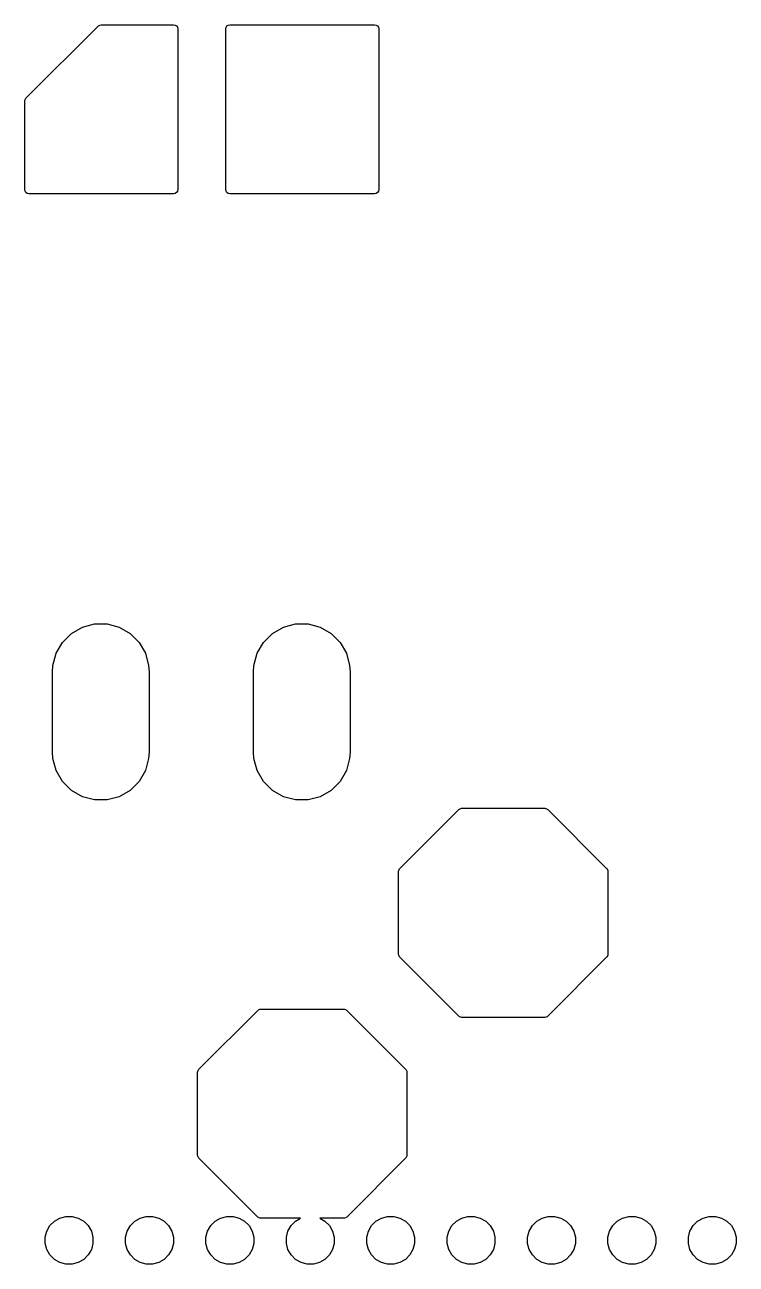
# Model space of a CAD drawing. Extents: x 0.74 to 7.47, y -5.09 to -0.82.
# Drawn here: x 3.604 to 3.953, y -1.432 to -0.825 of the extents above; entities that cross this region are included whole.
import ezdxf

# ---------------------------------------------------------------- set-up
doc = ezdxf.new("R2010")
doc.units = 0
doc.header["$MEASUREMENT"] = 0
doc.layers.add('BLACK', color=7, linetype='CONTINUOUS')

msp = doc.modelspace()

# ---------------------------------------------------------------- linework, layer by layer
at = {"layer": 'BLACK', "linetype": 'CONTINUOUS'}
for p, q in [((3.60488, -0.86079), (3.64032, -0.82536)), ((3.64032, -0.82536), (3.64097, -0.82492)), ((3.64097, -0.82492), (3.64173, -0.82477)), ((3.64173, -0.82477), (3.67717, -0.82477)), ((3.67717, -0.82477), (3.67793, -0.82492)), ((3.67793, -0.82492), (3.67858, -0.82536)), ((3.67858, -0.82536), (3.67901, -0.82601)), ((3.70288, -0.82601), (3.70331, -0.82536)), ((3.70331, -0.82536), (3.70396, -0.82492)), ((3.70396, -0.82492), (3.70472, -0.82477)), ((3.70472, -0.82477), (3.77559, -0.82477)), ((3.77559, -0.82477), (3.77636, -0.82492)), ((3.77636, -0.82492), (3.777, -0.82536)), ((3.777, -0.82536), (3.77744, -0.82601)), ((3.67901, -0.82601), (3.67917, -0.82677)), ((3.67917, -0.82677), (3.67917, -0.90551)), ((3.70272, -0.82677), (3.70288, -0.82601)), ((3.70272, -0.90551), (3.70272, -0.82677)), ((3.77744, -0.82601), (3.77759, -0.82677)), ((3.77759, -0.82677), (3.77759, -0.90551)), ((3.6043, -0.8622), (3.60445, -0.86144)), ((3.6043, -0.90551), (3.6043, -0.8622)), ((3.60445, -0.86144), (3.60488, -0.86079)), ((3.60445, -0.90628), (3.6043, -0.90551)), ((3.60488, -0.90693), (3.60445, -0.90628)), ((3.60553, -0.90736), (3.60488, -0.90693)), ((3.6063, -0.90751), (3.60553, -0.90736)), ((3.67717, -0.90751), (3.6063, -0.90751)), ((3.67793, -0.90736), (3.67717, -0.90751)), ((3.67858, -0.90693), (3.67793, -0.90736)), ((3.67901, -0.90628), (3.67858, -0.90693)), ((3.67917, -0.90551), (3.67901, -0.90628)), ((3.70288, -0.90628), (3.70272, -0.90551)), ((3.70331, -0.90693), (3.70288, -0.90628)), ((3.70396, -0.90736), (3.70331, -0.90693)), ((3.70472, -0.90751), (3.70396, -0.90736)), ((3.77559, -0.90751), (3.70472, -0.90751)), ((3.77636, -0.90736), (3.77559, -0.90751)), ((3.777, -0.90693), (3.77636, -0.90736)), ((3.77744, -0.90628), (3.777, -0.90693)), ((3.77759, -0.90551), (3.77744, -0.90628)), ((3.62278, -1.12735), (3.62714, -1.12299)), ((3.62714, -1.12299), (3.63248, -1.11991)), ((3.63248, -1.11991), (3.63843, -1.11831)), ((3.63843, -1.11831), (3.6446, -1.11831)), ((3.6446, -1.11831), (3.65056, -1.11991)), ((3.65056, -1.11991), (3.6559, -1.12299)), ((3.6559, -1.12299), (3.66026, -1.12735)), ((3.7212, -1.12735), (3.72556, -1.12299)), ((3.72556, -1.12299), (3.7309, -1.11991)), ((3.7309, -1.11991), (3.73686, -1.11831)), ((3.73686, -1.11831), (3.74302, -1.11831)), ((3.74302, -1.11831), (3.74898, -1.11991)), ((3.74898, -1.11991), (3.75432, -1.12299)), ((3.75432, -1.12299), (3.75868, -1.12735)), ((3.61969, -1.13269), (3.62278, -1.12735)), ((3.66026, -1.12735), (3.66334, -1.13269)), ((3.71812, -1.13269), (3.7212, -1.12735)), ((3.75868, -1.12735), (3.76176, -1.13269)), ((3.6181, -1.13865), (3.61969, -1.13269)), ((3.66334, -1.13269), (3.66494, -1.13865)), ((3.71652, -1.13865), (3.71812, -1.13269)), ((3.76176, -1.13269), (3.76336, -1.13865)), ((3.61789, -1.14173), (3.6181, -1.13865)), ((3.66494, -1.13865), (3.66514, -1.14173)), ((3.71632, -1.14173), (3.71652, -1.13865)), ((3.76336, -1.13865), (3.76356, -1.14173)), ((3.61789, -1.1811), (3.61789, -1.14173)), ((3.66514, -1.14173), (3.66514, -1.1811)), ((3.71632, -1.1811), (3.71632, -1.14173)), ((3.76356, -1.14173), (3.76356, -1.1811)), ((3.6181, -1.18419), (3.61789, -1.1811)), ((3.66514, -1.1811), (3.66494, -1.18419)), ((3.71652, -1.18419), (3.71632, -1.1811)), ((3.76356, -1.1811), (3.76336, -1.18419)), ((3.61969, -1.19014), (3.6181, -1.18419)), ((3.66494, -1.18419), (3.66334, -1.19014)), ((3.71812, -1.19014), (3.71652, -1.18419)), ((3.76336, -1.18419), (3.76176, -1.19014)), ((3.62278, -1.19548), (3.61969, -1.19014)), ((3.62714, -1.19984), (3.62278, -1.19548)), ((3.66026, -1.19548), (3.6559, -1.19984)), ((3.66334, -1.19014), (3.66026, -1.19548)), ((3.7212, -1.19548), (3.71812, -1.19014)), ((3.72556, -1.19984), (3.7212, -1.19548)), ((3.75868, -1.19548), (3.75432, -1.19984)), ((3.76176, -1.19014), (3.75868, -1.19548)), ((3.63248, -1.20293), (3.62714, -1.19984)), ((3.6559, -1.19984), (3.65056, -1.20293)), ((3.7309, -1.20293), (3.72556, -1.19984)), ((3.75432, -1.19984), (3.74898, -1.20293)), ((3.63843, -1.20452), (3.63248, -1.20293)), ((3.6446, -1.20452), (3.63843, -1.20452)), ((3.65056, -1.20293), (3.6446, -1.20452)), ((3.73686, -1.20452), (3.7309, -1.20293)), ((3.74302, -1.20452), (3.73686, -1.20452)), ((3.74898, -1.20293), (3.74302, -1.20452)), ((3.78796, -1.23804), (3.81678, -1.20922)), ((3.81678, -1.20922), (3.81709, -1.20897)), ((3.81709, -1.20897), (3.81781, -1.20867)), ((3.81781, -1.20867), (3.8182, -1.20863)), ((3.8182, -1.20863), (3.85897, -1.20863)), ((3.85897, -1.20863), (3.85936, -1.20867)), ((3.85936, -1.20867), (3.86008, -1.20897)), ((3.86008, -1.20897), (3.86038, -1.20922)), ((3.86038, -1.20922), (3.88921, -1.23804)), ((3.78741, -1.23907), (3.78771, -1.23835)), ((3.78771, -1.23835), (3.78796, -1.23804)), ((3.88921, -1.23804), (3.88946, -1.23835)), ((3.88946, -1.23835), (3.88976, -1.23907)), ((3.78737, -1.23946), (3.78741, -1.23907)), ((3.78737, -1.28023), (3.78737, -1.23946)), ((3.88976, -1.23907), (3.8898, -1.23946)), ((3.8898, -1.23946), (3.8898, -1.28023)), ((3.78741, -1.28062), (3.78737, -1.28023)), ((3.78771, -1.28134), (3.78741, -1.28062)), ((3.88976, -1.28062), (3.88946, -1.28134)), ((3.8898, -1.28023), (3.88976, -1.28062)), ((3.78796, -1.28164), (3.78771, -1.28134)), ((3.81678, -1.31047), (3.78796, -1.28164)), ((3.88921, -1.28164), (3.86038, -1.31047)), ((3.88946, -1.28134), (3.88921, -1.28164)), ((3.68953, -1.33647), (3.71836, -1.30764)), ((3.71836, -1.30764), (3.71866, -1.30739)), ((3.71866, -1.30739), (3.71938, -1.30709)), ((3.71938, -1.30709), (3.71977, -1.30706)), ((3.71977, -1.30706), (3.76054, -1.30706)), ((3.76054, -1.30706), (3.76093, -1.30709)), ((3.76093, -1.30709), (3.76165, -1.30739)), ((3.76165, -1.30739), (3.76196, -1.30764)), ((3.76196, -1.30764), (3.79078, -1.33647)), ((3.81709, -1.31072), (3.81678, -1.31047)), ((3.81781, -1.31102), (3.81709, -1.31072)), ((3.8182, -1.31106), (3.81781, -1.31102)), ((3.85897, -1.31106), (3.8182, -1.31106)), ((3.85936, -1.31102), (3.85897, -1.31106)), ((3.86008, -1.31072), (3.85936, -1.31102)), ((3.86038, -1.31047), (3.86008, -1.31072)), ((3.68894, -1.33788), (3.68898, -1.33749)), ((3.68894, -1.37865), (3.68894, -1.33788)), ((3.68898, -1.33749), (3.68928, -1.33677)), ((3.68928, -1.33677), (3.68953, -1.33647)), ((3.79078, -1.33647), (3.79103, -1.33677)), ((3.79103, -1.33677), (3.79133, -1.33749)), ((3.79133, -1.33749), (3.79137, -1.33788)), ((3.79137, -1.33788), (3.79137, -1.37865)), ((3.68898, -1.37904), (3.68894, -1.37865)), ((3.68928, -1.37976), (3.68898, -1.37904)), ((3.68953, -1.38007), (3.68928, -1.37976)), ((3.71836, -1.40889), (3.68953, -1.38007)), ((3.79078, -1.38007), (3.76196, -1.40889)), ((3.79103, -1.37976), (3.79078, -1.38007)), ((3.79133, -1.37904), (3.79103, -1.37976)), ((3.79137, -1.37865), (3.79133, -1.37904)), ((3.62146, -1.40936), (3.62444, -1.40857)), ((3.62444, -1.40857), (3.62753, -1.40857)), ((3.62753, -1.40857), (3.6305, -1.40936)), ((3.66083, -1.40936), (3.66381, -1.40857)), ((3.66381, -1.40857), (3.6669, -1.40857)), ((3.6669, -1.40857), (3.66987, -1.40936)), ((3.7002, -1.40936), (3.70318, -1.40857)), ((3.70318, -1.40857), (3.70627, -1.40857)), ((3.70627, -1.40857), (3.70924, -1.40936)), ((3.77894, -1.40936), (3.78192, -1.40857)), ((3.78192, -1.40857), (3.78501, -1.40857)), ((3.78501, -1.40857), (3.78798, -1.40936)), ((3.81831, -1.40936), (3.82129, -1.40857)), ((3.82129, -1.40857), (3.82438, -1.40857)), ((3.82438, -1.40857), (3.82735, -1.40936)), ((3.85768, -1.40936), (3.86066, -1.40857)), ((3.86066, -1.40857), (3.86375, -1.40857)), ((3.86375, -1.40857), (3.86672, -1.40936)), ((3.89705, -1.40936), (3.90003, -1.40857)), ((3.90003, -1.40857), (3.90312, -1.40857)), ((3.90312, -1.40857), (3.90609, -1.40936)), ((3.93642, -1.40936), (3.9394, -1.40857)), ((3.9394, -1.40857), (3.94249, -1.40857)), ((3.94249, -1.40857), (3.94546, -1.40936)), ((3.61507, -1.41576), (3.61661, -1.41309)), ((3.61661, -1.41309), (3.61879, -1.41091)), ((3.61879, -1.41091), (3.62146, -1.40936)), ((3.6305, -1.40936), (3.63317, -1.41091)), ((3.63317, -1.41091), (3.63535, -1.41309)), ((3.63535, -1.41309), (3.6369, -1.41576)), ((3.65444, -1.41576), (3.65598, -1.41309)), ((3.65598, -1.41309), (3.65816, -1.41091)), ((3.65816, -1.41091), (3.66083, -1.40936)), ((3.66987, -1.40936), (3.67254, -1.41091)), ((3.67254, -1.41091), (3.67472, -1.41309)), ((3.67472, -1.41309), (3.67627, -1.41576)), ((3.69381, -1.41576), (3.69535, -1.41309)), ((3.69535, -1.41309), (3.69753, -1.41091)), ((3.69753, -1.41091), (3.7002, -1.40936)), ((3.70924, -1.40936), (3.71191, -1.41091)), ((3.71191, -1.41091), (3.71409, -1.41309)), ((3.71409, -1.41309), (3.71564, -1.41576)), ((3.71866, -1.40914), (3.71836, -1.40889)), ((3.71938, -1.40944), (3.71866, -1.40914)), ((3.71977, -1.40948), (3.71938, -1.40944)), ((3.73937, -1.40948), (3.71977, -1.40948)), ((3.73318, -1.41576), (3.73472, -1.41309)), ((3.73472, -1.41309), (3.7369, -1.41091)), ((3.7369, -1.41091), (3.73937, -1.40948)), ((3.76054, -1.40948), (3.74882, -1.40948)), ((3.74882, -1.40948), (3.75128, -1.41091)), ((3.75128, -1.41091), (3.75346, -1.41309)), ((3.75346, -1.41309), (3.75501, -1.41576)), ((3.76093, -1.40944), (3.76054, -1.40948)), ((3.76165, -1.40914), (3.76093, -1.40944)), ((3.76196, -1.40889), (3.76165, -1.40914)), ((3.77255, -1.41576), (3.77409, -1.41309)), ((3.77409, -1.41309), (3.77627, -1.41091)), ((3.77627, -1.41091), (3.77894, -1.40936)), ((3.78798, -1.40936), (3.79065, -1.41091)), ((3.79065, -1.41091), (3.79283, -1.41309)), ((3.79283, -1.41309), (3.79438, -1.41576)), ((3.81192, -1.41576), (3.81346, -1.41309)), ((3.81346, -1.41309), (3.81564, -1.41091)), ((3.81564, -1.41091), (3.81831, -1.40936)), ((3.82735, -1.40936), (3.83002, -1.41091)), ((3.83002, -1.41091), (3.8322, -1.41309)), ((3.8322, -1.41309), (3.83375, -1.41576)), ((3.85129, -1.41576), (3.85283, -1.41309)), ((3.85283, -1.41309), (3.85501, -1.41091)), ((3.85501, -1.41091), (3.85768, -1.40936)), ((3.86672, -1.40936), (3.86939, -1.41091)), ((3.86939, -1.41091), (3.87158, -1.41309)), ((3.87158, -1.41309), (3.87312, -1.41576)), ((3.89066, -1.41576), (3.8922, -1.41309)), ((3.8922, -1.41309), (3.89438, -1.41091)), ((3.89438, -1.41091), (3.89705, -1.40936)), ((3.90609, -1.40936), (3.90876, -1.41091)), ((3.90876, -1.41091), (3.91095, -1.41309)), ((3.91095, -1.41309), (3.91249, -1.41576)), ((3.93003, -1.41576), (3.93157, -1.41309)), ((3.93157, -1.41309), (3.93375, -1.41091)), ((3.93375, -1.41091), (3.93642, -1.40936)), ((3.94546, -1.40936), (3.94813, -1.41091)), ((3.94813, -1.41091), (3.95032, -1.41309)), ((3.95032, -1.41309), (3.95186, -1.41576)), ((3.61427, -1.41873), (3.61507, -1.41576)), ((3.61427, -1.42182), (3.61427, -1.41873)), ((3.6369, -1.41576), (3.63769, -1.41873)), ((3.63769, -1.41873), (3.63769, -1.42182)), ((3.65364, -1.41873), (3.65444, -1.41576)), ((3.65364, -1.42182), (3.65364, -1.41873)), ((3.67627, -1.41576), (3.67706, -1.41873)), ((3.67706, -1.41873), (3.67706, -1.42182)), ((3.69301, -1.41873), (3.69381, -1.41576)), ((3.69301, -1.42182), (3.69301, -1.41873)), ((3.71564, -1.41576), (3.71643, -1.41873)), ((3.71643, -1.41873), (3.71643, -1.42182)), ((3.73238, -1.41873), (3.73318, -1.41576)), ((3.73238, -1.42182), (3.73238, -1.41873)), ((3.75501, -1.41576), (3.7558, -1.41873)), ((3.7558, -1.41873), (3.7558, -1.42182)), ((3.77175, -1.41873), (3.77255, -1.41576)), ((3.77175, -1.42182), (3.77175, -1.41873)), ((3.79438, -1.41576), (3.79517, -1.41873)), ((3.79517, -1.41873), (3.79517, -1.42182)), ((3.81112, -1.41873), (3.81192, -1.41576)), ((3.81112, -1.42182), (3.81112, -1.41873)), ((3.83375, -1.41576), (3.83454, -1.41873)), ((3.83454, -1.41873), (3.83454, -1.42182)), ((3.85049, -1.41873), (3.85129, -1.41576)), ((3.85049, -1.42182), (3.85049, -1.41873)), ((3.87312, -1.41576), (3.87391, -1.41873)), ((3.87391, -1.41873), (3.87391, -1.42182)), ((3.88986, -1.41873), (3.89066, -1.41576)), ((3.88986, -1.42182), (3.88986, -1.41873)), ((3.91249, -1.41576), (3.91328, -1.41873)), ((3.91328, -1.41873), (3.91328, -1.42182)), ((3.92923, -1.41873), (3.93003, -1.41576)), ((3.92923, -1.42182), (3.92923, -1.41873)), ((3.95186, -1.41576), (3.95265, -1.41873)), ((3.95265, -1.41873), (3.95265, -1.42182)), ((3.61507, -1.4248), (3.61427, -1.42182)), ((3.61661, -1.42747), (3.61507, -1.4248)), ((3.6369, -1.4248), (3.63535, -1.42747)), ((3.63769, -1.42182), (3.6369, -1.4248)), ((3.65444, -1.4248), (3.65364, -1.42182)), ((3.65598, -1.42747), (3.65444, -1.4248)), ((3.67627, -1.4248), (3.67472, -1.42747)), ((3.67706, -1.42182), (3.67627, -1.4248)), ((3.69381, -1.4248), (3.69301, -1.42182)), ((3.69535, -1.42747), (3.69381, -1.4248)), ((3.71564, -1.4248), (3.71409, -1.42747)), ((3.71643, -1.42182), (3.71564, -1.4248)), ((3.73318, -1.4248), (3.73238, -1.42182)), ((3.73472, -1.42747), (3.73318, -1.4248)), ((3.75501, -1.4248), (3.75346, -1.42747)), ((3.7558, -1.42182), (3.75501, -1.4248)), ((3.77255, -1.4248), (3.77175, -1.42182)), ((3.77409, -1.42747), (3.77255, -1.4248)), ((3.79438, -1.4248), (3.79283, -1.42747)), ((3.79517, -1.42182), (3.79438, -1.4248)), ((3.81192, -1.4248), (3.81112, -1.42182)), ((3.81346, -1.42747), (3.81192, -1.4248)), ((3.83375, -1.4248), (3.8322, -1.42747)), ((3.83454, -1.42182), (3.83375, -1.4248)), ((3.85129, -1.4248), (3.85049, -1.42182)), ((3.85283, -1.42747), (3.85129, -1.4248)), ((3.87312, -1.4248), (3.87158, -1.42747)), ((3.87391, -1.42182), (3.87312, -1.4248)), ((3.89066, -1.4248), (3.88986, -1.42182)), ((3.8922, -1.42747), (3.89066, -1.4248)), ((3.91249, -1.4248), (3.91095, -1.42747)), ((3.91328, -1.42182), (3.91249, -1.4248)), ((3.93003, -1.4248), (3.92923, -1.42182)), ((3.93157, -1.42747), (3.93003, -1.4248)), ((3.95186, -1.4248), (3.95032, -1.42747)), ((3.95265, -1.42182), (3.95186, -1.4248)), ((3.61879, -1.42965), (3.61661, -1.42747)), ((3.62146, -1.43119), (3.61879, -1.42965)), ((3.62444, -1.43199), (3.62146, -1.43119)), ((3.62753, -1.43199), (3.62444, -1.43199)), ((3.6305, -1.43119), (3.62753, -1.43199)), ((3.63317, -1.42965), (3.6305, -1.43119)), ((3.63535, -1.42747), (3.63317, -1.42965)), ((3.65816, -1.42965), (3.65598, -1.42747)), ((3.66083, -1.43119), (3.65816, -1.42965)), ((3.66381, -1.43199), (3.66083, -1.43119)), ((3.6669, -1.43199), (3.66381, -1.43199)), ((3.66987, -1.43119), (3.6669, -1.43199)), ((3.67254, -1.42965), (3.66987, -1.43119)), ((3.67472, -1.42747), (3.67254, -1.42965)), ((3.69753, -1.42965), (3.69535, -1.42747)), ((3.7002, -1.43119), (3.69753, -1.42965)), ((3.70318, -1.43199), (3.7002, -1.43119)), ((3.70627, -1.43199), (3.70318, -1.43199)), ((3.70924, -1.43119), (3.70627, -1.43199)), ((3.71191, -1.42965), (3.70924, -1.43119)), ((3.71409, -1.42747), (3.71191, -1.42965)), ((3.7369, -1.42965), (3.73472, -1.42747)), ((3.73957, -1.43119), (3.7369, -1.42965)), ((3.74255, -1.43199), (3.73957, -1.43119)), ((3.74564, -1.43199), (3.74255, -1.43199)), ((3.74861, -1.43119), (3.74564, -1.43199)), ((3.75128, -1.42965), (3.74861, -1.43119)), ((3.75346, -1.42747), (3.75128, -1.42965)), ((3.77627, -1.42965), (3.77409, -1.42747)), ((3.77894, -1.43119), (3.77627, -1.42965)), ((3.78192, -1.43199), (3.77894, -1.43119)), ((3.78501, -1.43199), (3.78192, -1.43199)), ((3.78798, -1.43119), (3.78501, -1.43199)), ((3.79065, -1.42965), (3.78798, -1.43119)), ((3.79283, -1.42747), (3.79065, -1.42965)), ((3.81564, -1.42965), (3.81346, -1.42747)), ((3.81831, -1.43119), (3.81564, -1.42965)), ((3.82129, -1.43199), (3.81831, -1.43119)), ((3.82438, -1.43199), (3.82129, -1.43199)), ((3.82735, -1.43119), (3.82438, -1.43199)), ((3.83002, -1.42965), (3.82735, -1.43119)), ((3.8322, -1.42747), (3.83002, -1.42965)), ((3.85501, -1.42965), (3.85283, -1.42747)), ((3.85768, -1.43119), (3.85501, -1.42965)), ((3.86066, -1.43199), (3.85768, -1.43119)), ((3.86375, -1.43199), (3.86066, -1.43199)), ((3.86672, -1.43119), (3.86375, -1.43199)), ((3.86939, -1.42965), (3.86672, -1.43119)), ((3.87158, -1.42747), (3.86939, -1.42965)), ((3.89438, -1.42965), (3.8922, -1.42747)), ((3.89705, -1.43119), (3.89438, -1.42965)), ((3.90003, -1.43199), (3.89705, -1.43119)), ((3.90312, -1.43199), (3.90003, -1.43199)), ((3.90609, -1.43119), (3.90312, -1.43199)), ((3.90876, -1.42965), (3.90609, -1.43119)), ((3.91095, -1.42747), (3.90876, -1.42965)), ((3.93375, -1.42965), (3.93157, -1.42747)), ((3.93642, -1.43119), (3.93375, -1.42965)), ((3.9394, -1.43199), (3.93642, -1.43119)), ((3.94249, -1.43199), (3.9394, -1.43199)), ((3.94546, -1.43119), (3.94249, -1.43199)), ((3.94813, -1.42965), (3.94546, -1.43119)), ((3.95032, -1.42747), (3.94813, -1.42965))]:
    msp.add_line(p, q, dxfattribs=at)

doc.saveas('drawing.dxf')
